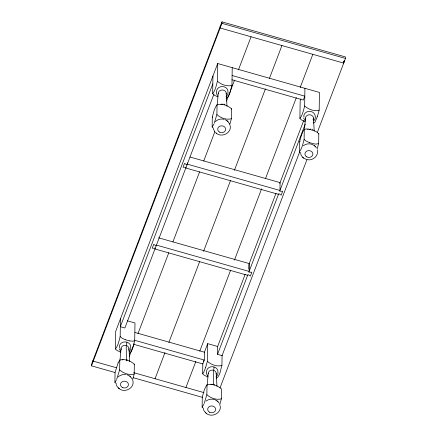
<?xml version="1.0" encoding="UTF-8"?>
<svg xmlns="http://www.w3.org/2000/svg" width="437" height="437" viewBox="0 0 437 437"><rect width="100%" height="100%" fill="white"/><g stroke="black" fill="none" stroke-linecap="round" stroke-linejoin="round"><path stroke-width="0.66" d="M115.018 372.521L91.48 365.835L91.502 364.36L221.952 21.85L345.52 56.963L345.498 58.432L317.273 132.542M93.283 359.689L92.671 362.229L93.267 360.672L93.261 361.164L116.428 367.746M116.45 383.812L114.904 382.348L115.057 372.532L118.088 362.928M120.721 352.2L117.105 350.523L115.428 348.977L115.707 331.306L217.697 63.529L319.452 92.442L319.179 110.113L317.409 116.384M116.613 379.496L119.645 369.893L119.804 360.077C124.621 358.548 130.712 360.82 134.339 364.207L134.186 374.023L132.772 379.289M115.428 348.977C118.094 345.722 119.082 340.702 120.17 336.523L120.448 318.852M129.33 353.467C132.93 350.78 133.345 344.859 134.711 340.652L134.984 322.987L127.402 320.829M187.298 162.826L187.276 164.137L279.953 190.472L280.073 182.617L190.013 157.025M203.675 408.595L202.129 407.131L202.282 397.315C203.374 393.136 204.358 388.116 207.023 384.86C211.847 383.331 217.937 385.603 221.559 388.996L221.406 398.806L219.642 405.083M207.946 376.989L204.325 375.307L202.653 373.761L202.812 363.568M133.394 344.219L202.806 363.945L204.287 360.055L204.412 352.2L135 332.475M204.161 403.482L206.87 394.677L207.023 384.86M205.63 367.583L207.395 361.306L207.673 343.64L217.784 346.514M213.698 128.483L212.147 127.02L212.306 117.203C213.393 113.025 214.381 108.005 217.047 104.749C221.87 103.219 227.956 105.492 231.583 108.884L231.43 118.695L229.665 124.971M217.965 96.877L214.349 95.195L212.672 93.649L212.95 75.983M214.179 123.371L216.894 114.565L217.047 104.749M212.672 93.649C215.343 90.399 216.326 85.379 217.418 81.195L217.697 63.529M220.177 26.52L220.166 27.012L220.761 25.455L220.15 27.995L343.717 63.103L344.329 60.568L343.733 62.125L343.739 61.633M91.48 365.835L221.93 23.325L221.952 21.85M299.777 151.634L222.083 355.62L217.544 354.331L217.664 346.481L245.162 274.289M216.118 378.382C220.324 376.208 220.417 369.631 221.93 365.436L222.089 355.243M226.137 98.27C230.348 96.096 230.441 89.519 231.954 85.324L232.233 67.659M248.872 268.935L248.943 264.352L275.993 193.34M300.918 153.272L299.372 151.808L299.525 141.992L301.29 135.716M305.19 121.661L301.568 119.984L299.897 118.432L300.175 100.767L300.885 98.899M299.372 151.808C302.038 148.553 303.027 143.533 304.114 139.348L304.272 129.538L305.976 128.948L309.62 129.33M299.897 118.432C302.562 115.182 303.551 110.162 304.638 105.978L304.917 88.312M317.24 148.749L318.655 143.483L318.808 133.667L315.76 131.351L309.625 129.336M119.962 360.334L121.022 348.54M217.211 105.006L218.265 93.212M207.187 385.117L208.241 373.324M304.431 129.794L305.49 118.001M130.914 348.054L130.286 350.195L129.303 351.419M228.163 92.726L227.53 94.867L226.033 96.544M218.139 372.837L217.506 374.979L216.009 376.656M205.63 367.588L203.631 372.57L202.653 373.761M301.29 135.71L303.289 130.729L304.272 129.538M317.409 116.395L314.968 122.185L313.362 123.054M212.83 83.833L120.328 326.707L124.867 327.996L213.993 93.993M129.248 356.565L134.099 343.821M137.983 333.628L168.791 252.728M172.921 241.896L199.605 171.823M203.729 160.991L214.895 131.69M226.541 101.111L234.543 80.091M238.427 69.898L251.046 36.774M155.042 378.721L164.989 352.599M168.873 342.406L199.687 261.506M203.566 251.313L230.501 180.601M234.379 170.408L265.439 88.869M269.318 78.676L281.936 45.546M185.933 387.499L195.88 361.377M199.764 351.184L230.578 270.285M234.456 260.091L261.632 188.74M265.516 178.547L296.33 97.648M300.208 87.455L312.826 54.325M204.352 352.359L207.673 343.64M203.456 361.525L203.855 360.487M279.778 183.398L303.655 120.705M217.544 354.331L247.932 274.54L250.363 276.097L251.843 272.202L248.822 272.207L278.768 193.586L281.193 195.137L282.679 191.248L279.653 191.248L305.223 124.124M219.98 387.996L307.08 159.297M118.094 362.923L119.804 360.077M213.857 124.179L212.147 127.02M203.839 404.291L202.129 407.131M116.269 380.316L114.904 382.348M318.311 133.984L318.808 133.667M231.249 108.999L231.583 108.884M134.006 364.327L134.339 364.207M215.299 121.677C217.577 119.356 221.106 118.454 224.225 119.361M118.056 377L118.826 376.323M313.771 120.874L315.033 119.05L315.377 116.848M303.294 145.783C306.403 143.178 311.335 143.134 314.465 145.718M206.051 401.111C209.154 398.506 214.092 398.462 217.222 401.04M231.954 85.324C227.131 86.859 221.046 84.581 217.418 81.195M212.306 117.203L212.579 117.007M231.43 118.695C226.606 120.23 220.521 117.957 216.894 114.565M319.179 110.113C314.356 111.643 308.265 109.37 304.638 105.978M318.655 143.483C315.754 145.002 312.324 143.298 309.418 142.582M134.711 340.652L133.001 341.237L129.357 340.855M134.186 374.023C129.363 375.552 123.272 373.28 119.645 369.893M221.93 365.436C217.107 366.971 211.022 364.693 207.395 361.306M202.282 397.315L202.56 397.118M221.406 398.806C216.583 400.341 210.497 398.069 206.87 394.677M119.154 376.071L122.846 374.476L125.965 374.46M299.804 141.79L300.164 141.632M186.091 167.251L183.07 167.256L184.551 163.362L186.981 164.913M155.255 248.205L152.234 248.211L153.72 244.321L156.146 245.873M307.462 159.713C313.018 160.953 319.108 155.435 317.246 149.749M129.352 340.855L125.474 339.751M221.93 23.325L345.498 58.432M232.107 75.508L304.791 96.162L303.311 100.057L231.938 79.774M185.796 168.027L278.467 194.361M158.527 237.799L249.243 263.577L249.117 271.426L156.446 245.091M154.96 248.986L247.637 275.321M134.219 340.144L204.287 360.055M133.793 372.679L203.953 392.617M133.323 377.721L202.626 397.413M224.094 104.099L224.918 104.388M306.446 159.489L303.425 157.915M126.976 374.684L129.997 376.257M125.468 339.751L121.847 338.069L120.17 336.523M309.407 142.582L305.791 140.9L304.114 139.348M312.138 129.172L312.908 129.549M225.197 119.694L227.245 120.929M216.206 133.132C221.603 138.043 231.91 132.985 230.168 125.534M206.182 413.244C211.579 418.154 221.887 413.096 220.15 405.645M118.957 388.455C124.54 393.584 135.213 387.881 132.777 380.288M314.919 146.1L316.508 147.952M300.651 153.884L301.383 155.676L302.978 157.533M227.693 121.311L229.72 124.042M217.67 401.423L219.265 403.28M203.402 409.212L204.139 411.004L205.734 412.861M130.45 376.639L132.477 379.371M116.182 384.423L116.914 386.215L118.509 388.072M314.165 145.466L315.257 146.384M302.633 157.249L303.726 158.161M226.945 120.683L228.038 121.601M215.414 132.46L216.501 133.378M216.921 400.795L218.014 401.712M205.39 412.572L206.483 413.489M129.702 376.006L130.789 376.923M118.165 387.788L119.257 388.706M305.141 120.798L303.715 118.241M207.897 376.126L206.734 374.443L206.351 372.248M120.678 351.343L119.246 348.781M217.446 95.495L216.55 93.698L216.375 92.136M214.725 131.712L213.425 129.101M313.455 117.952L314.214 131.045M226.229 93.163L226.994 106.257M216.211 373.274L216.97 386.368M128.986 348.491L129.745 361.585M213.578 384.489L213.469 370.276A1.912 0.29 -74.1 0 0 214.054 368.041A1.912 0.29 -74.1 0 0 213.791 367.664M305.709 119.323A3.993 3.425 0.9 0 1 309.691 114.778A3.993 3.425 0.9 0 1 313.072 119.694M303.928 117.225A5.703 4.894 0.9 0 1 309.063 111.353A5.703 4.894 0.9 0 1 315.197 116.521M307.539 129.183A5.107 4.381 0.9 0 1 308.183 129.035M310.172 129.019A5.107 4.381 0.9 0 1 310.822 129.166M208.252 373.772A3.993 3.425 0.9 0 1 212.442 370.106A3.993 3.425 0.9 0 1 216.151 374.17M206.575 371.914A5.703 4.894 0.9 0 1 212.568 366.676A5.703 4.894 0.9 0 1 217.866 372.482M210.934 384.358A5.107 4.381 0.9 0 1 212.928 384.347M213.862 384.423A1.912 0.29 -74.1 0 1 214.059 385.194M121.24 349.862A3.993 3.425 0.9 0 1 125.222 345.323A3.993 3.425 0.9 0 1 128.609 350.234M119.459 347.765A5.703 4.894 0.9 0 1 124.971 341.881A5.703 4.894 0.9 0 1 130.641 347.699M126.572 342.881A1.912 0.29 -74.1 0 1 126.828 343.258A1.912 0.29 -74.1 0 1 126.244 345.487L126.353 359.706A5.107 4.381 0.9 0 1 126.976 359.924M122.458 359.951A5.107 4.381 0.9 0 1 123.07 359.727M126.495 359.913A1.912 0.29 -74.1 0 1 126.735 360.858M216.599 91.803A5.703 4.894 0.9 0 1 222.586 86.564A5.703 4.894 0.9 0 1 227.89 92.371M218.271 93.66A3.993 3.425 0.9 0 1 222.466 89.995A3.993 3.425 0.9 0 1 226.175 94.059M220.958 104.246A5.107 4.381 0.9 0 1 222.952 104.235M306.736 156.883A3.993 3.425 0.9 0 0 312.897 154.223A3.993 3.425 0.9 0 0 307.102 150.962A3.993 3.425 0.9 0 0 306.736 156.883M209.487 412.211A3.993 3.425 0.9 0 0 215.654 409.551A3.993 3.425 0.9 0 0 209.858 406.29A3.993 3.425 0.9 0 0 209.487 412.211M122.267 387.428A3.993 3.425 0.9 0 0 128.429 384.768A3.993 3.425 0.9 0 0 122.639 381.506A3.993 3.425 0.9 0 0 122.267 387.428M219.511 132.1A3.993 3.425 0.9 0 0 225.672 129.439A3.993 3.425 0.9 0 0 219.882 126.178A3.993 3.425 0.9 0 0 219.511 132.1"/></g></svg>
